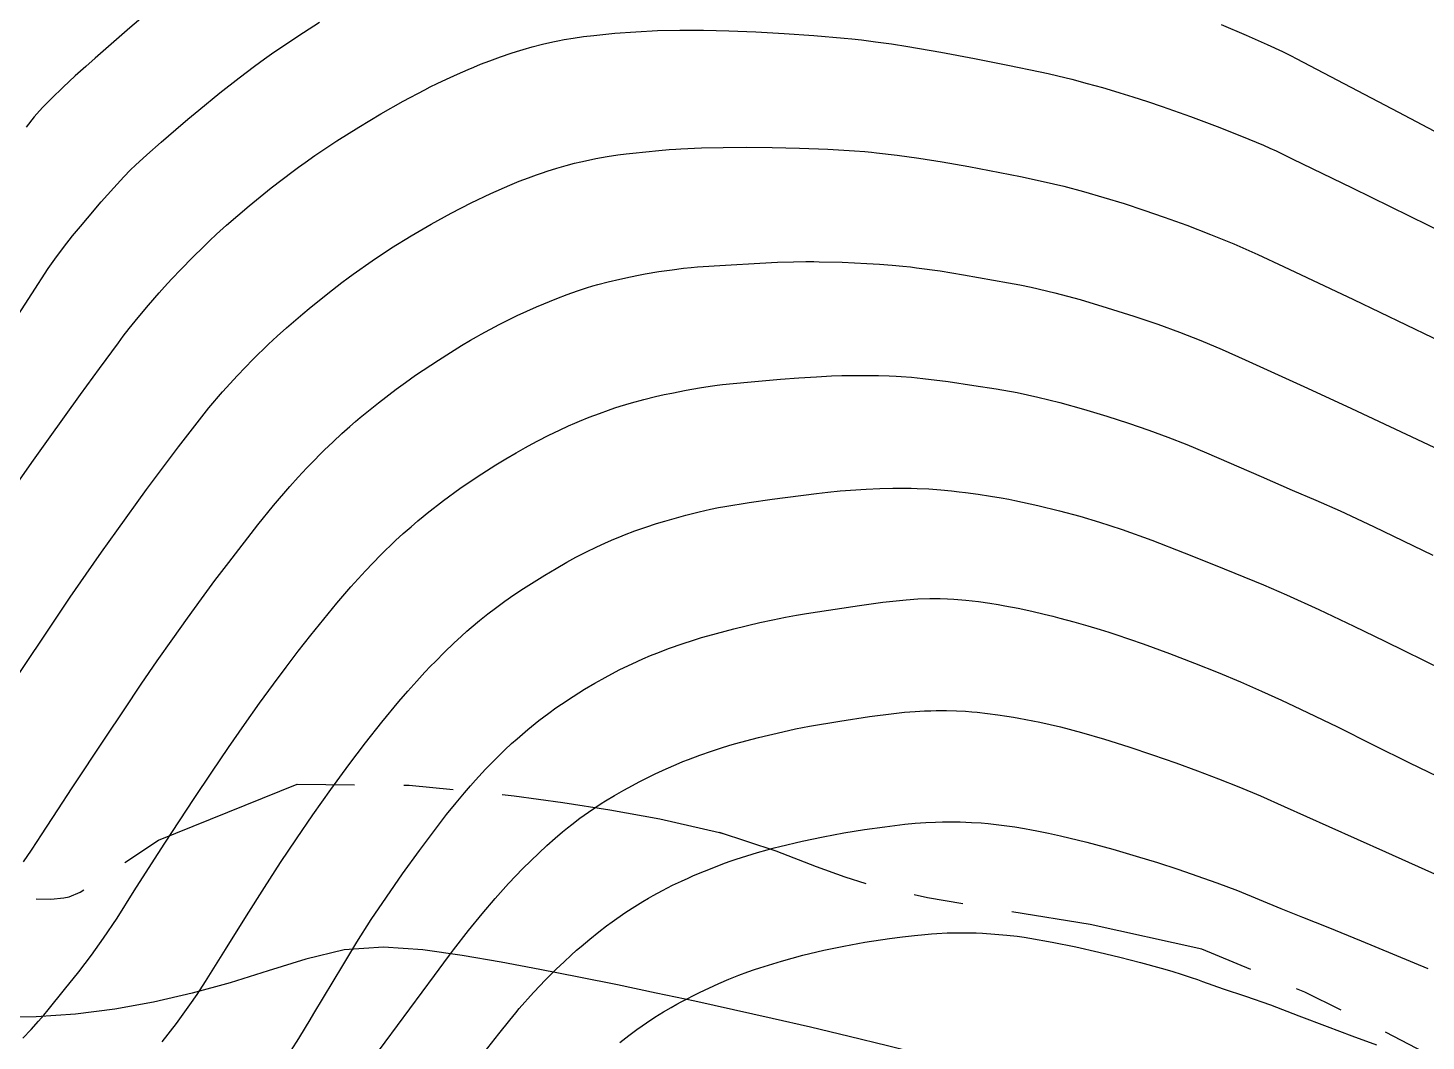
# Model space of a CAD drawing. Header units: millimetres. Extents: x 156921 to 159642, y 477538 to 479586.
# Drawn here: x 157729.17 to 157764.53, y 479149.19 to 479174.81 of the extents above; entities that cross this region are included whole.
import ezdxf

# ---------------------------------------------------------------- set-up
doc = ezdxf.new("R2010")
doc.units = ezdxf.units.MM
doc.header["$MEASUREMENT"] = 0
doc.linetypes.add('A-CENTR01', pattern=[2, 1.25, -0.25, 0.25, -0.25])
doc.layers.add('F0017111', color=94, linetype='Continuous', transparency=0.6)
doc.layers.add('F0017114', color=80, linetype='Continuous', transparency=0.6)
doc.layers.add('산마루측구', color=152, linetype='H-DICHB00')
doc.layers.add('용지경계', color=222, linetype='Continuous')
doc.styles.get("Standard").update_dxf_attribs({"font": 'BAREUNDOTUMPRO1.TTF'})
doc.linetypes.add('H-DICHB00', pattern='A,1e-05,0,[43,kosdic.shx,S=0.1,R=0,X=0,Y=0],-0.63,["B",Standard,S=0.2,R=0,X=0,Y=-0.1],-0.42', length=1.05001)
doc.linetypes.add('H-DICHB01R', pattern='A,1e-05,[43,kosdic.shx,S=0.1,R=0,X=0,Y=0],-0.97,["B1",Standard,S=0.2,R=180,X=0,Y=0.1],-0.08', length=1.05001)

msp = doc.modelspace()

# ---------------------------------------------------------------- linework, layer by layer
at = {"layer": 'F0017111', "transparency": 33554521, "flags": 128}
for points in [[(157728.577, 479167.016), (157729.27, 479168.088), (157729.684, 479168.725), (157729.85, 479168.963), (157730.071, 479169.255), (157730.303, 479169.548), (157730.5, 479169.788), (157730.68, 479170.002), (157731.025, 479170.407), (157731.342, 479170.764), (157731.6, 479171.044), (157731.768, 479171.217), (157731.891, 479171.336), (157732.177, 479171.603), (157732.539, 479171.924), (157732.91, 479172.243), (157733.22, 479172.503), (157733.498, 479172.732), (157734.03, 479173.166), (157734.514, 479173.547), (157734.903, 479173.845), (157735.153, 479174.028), (157735.334, 479174.153), (157735.717, 479174.414), (157736.145, 479174.695), (157736.549, 479174.953)], [(157732.078, 479175.092), (157731.748, 479174.808), (157730.875, 479174.044), (157730.635, 479173.831), (157730.371, 479173.594), (157730.063, 479173.308), (157729.771, 479173.028), (157729.553, 479172.806), (157729.464, 479172.709), (157729.334, 479172.559), (157729.125, 479172.303)], [(157759.35, 479174.898), (157759.985, 479174.623), (157760.513, 479174.388), (157760.901, 479174.21), (157761.118, 479174.107), (157761.248, 479174.04), (157763.832, 479172.679), (157765.764, 479171.659)], [(157728.886, 479158.38), (157729.835, 479159.807), (157730.243, 479160.41), (157730.643, 479160.993), (157731.036, 479161.554), (157731.419, 479162.093), (157732.175, 479163.132), (157732.984, 479164.216), (157733.391, 479164.748), (157733.75, 479165.198), (157734.098, 479165.607), (157734.471, 479166.018), (157734.862, 479166.421), (157735.259, 479166.811), (157735.474, 479167.011), (157735.716, 479167.228), (157735.948, 479167.429), (157736.129, 479167.582), (157736.286, 479167.711), (157736.59, 479167.959), (157736.877, 479168.186), (157737.115, 479168.371), (157737.275, 479168.491), (157737.396, 479168.579), (157737.882, 479168.922), (157738.371, 479169.244), (157738.865, 479169.551), (157739.367, 479169.845), (157739.874, 479170.124), (157740.38, 479170.385), (157740.878, 479170.623), (157741.358, 479170.834), (157741.594, 479170.93), (157741.83, 479171.02), (157742.038, 479171.096), (157742.186, 479171.147), (157742.306, 479171.186), (157742.545, 479171.26), (157742.787, 479171.33), (157743, 479171.386), (157743.154, 479171.424), (157743.278, 479171.452), (157743.539, 479171.506), (157743.826, 479171.556), (157744.094, 479171.597), (157744.3, 479171.624), (157744.475, 479171.645), (157745.128, 479171.713), (157745.387, 479171.735), (157745.558, 479171.747), (157745.685, 479171.755), (157746.207, 479171.778), (157746.754, 479171.788), (157747.343, 479171.79), (157747.996, 479171.786), (157748.689, 479171.772), (157749.403, 479171.745), (157750.073, 479171.705), (157750.336, 479171.685), (157750.509, 479171.668), (157750.636, 479171.654), (157751.157, 479171.591), (157751.702, 479171.515), (157752.298, 479171.421), (157752.97, 479171.301), (157754.279, 479171.048), (157754.851, 479170.928), (157755.367, 479170.804), (157755.865, 479170.671), (157756.38, 479170.523), (157756.895, 479170.365), (157757.391, 479170.203), (157757.907, 479170.025), (157758.482, 479169.818), (157759.081, 479169.589), (157759.669, 479169.346), (157760.275, 479169.078), (157760.927, 479168.776), (157762.696, 479167.938), (157765.364, 479166.661)], [(157729.059, 479153.716), (157729.264, 479154.016), (157729.405, 479154.23), (157729.514, 479154.4), (157729.926, 479155.037), (157730.291, 479155.588), (157731.131, 479156.849), (157731.607, 479157.566), (157732.041, 479158.21), (157732.446, 479158.801), (157732.838, 479159.36), (157733.21, 479159.883), (157733.561, 479160.367), (157733.904, 479160.83), (157734.251, 479161.29), (157734.986, 479162.239), (157735.381, 479162.728), (157735.796, 479163.212), (157736.01, 479163.45), (157736.226, 479163.682), (157736.417, 479163.881), (157736.555, 479164.019), (157736.666, 479164.128), (157736.889, 479164.342), (157737.115, 479164.552), (157737.315, 479164.731), (157737.459, 479164.856), (157737.576, 479164.954), (157738.037, 479165.33), (157738.487, 479165.676), (157738.72, 479165.845), (157738.976, 479166.024), (157739.557, 479166.409), (157739.859, 479166.601), (157740.139, 479166.774), (157740.369, 479166.912), (157740.521, 479167), (157740.634, 479167.063), (157741.089, 479167.306), (157741.55, 479167.535), (157742.032, 479167.755), (157742.546, 479167.968), (157742.81, 479168.069), (157743.072, 479168.161), (157743.298, 479168.236), (157743.458, 479168.285), (157743.585, 479168.321), (157743.851, 479168.391), (157744.139, 479168.459), (157744.408, 479168.517), (157744.613, 479168.557), (157744.787, 479168.588), (157745.129, 479168.646), (157745.463, 479168.694), (157745.75, 479168.73), (157745.949, 479168.751), (157746.105, 479168.763), (157746.811, 479168.813), (157747.679, 479168.861), (157748.13, 479168.881), (157748.531, 479168.893), (157748.849, 479168.899), (157749.048, 479168.899), (157749.187, 479168.897), (157749.767, 479168.881), (157750.39, 479168.854), (157750.711, 479168.836), (157751.026, 479168.812), (157751.3, 479168.787), (157751.493, 479168.766), (157751.645, 479168.746), (157752.247, 479168.663), (157752.831, 479168.568), (157753.97, 479168.364), (157754.255, 479168.31), (157754.545, 479168.249), (157755.145, 479168.108), (157755.782, 479167.938), (157756.469, 479167.733), (157757.144, 479167.518), (157757.745, 479167.316), (157758.3, 479167.114), (157758.835, 479166.903), (157759.377, 479166.674), (157759.954, 479166.419), (157761.529, 479165.7), (157762.644, 479165.183), (157764.027, 479164.536), (157765.302, 479163.933)], [(157729.046, 479149.258), (157729.253, 479149.478), (157729.438, 479149.684), (157729.573, 479149.843), (157729.684, 479149.978), (157730.099, 479150.489), (157730.458, 479150.939), (157730.781, 479151.36), (157731.086, 479151.784), (157731.429, 479152.296), (157731.864, 479152.981), (157732.296, 479153.669), (157732.632, 479154.189), (157733.376, 479155.318), (157733.822, 479155.988), (157734.247, 479156.613), (157734.65, 479157.192), (157735.032, 479157.727), (157735.385, 479158.212), (157735.704, 479158.642), (157736.01, 479159.044), (157736.327, 479159.447), (157736.988, 479160.261), (157737.337, 479160.67), (157737.707, 479161.078), (157738.088, 479161.473), (157738.471, 479161.843), (157738.665, 479162.021), (157738.862, 479162.195), (157739.037, 479162.345), (157739.165, 479162.45), (157739.268, 479162.533), (157739.682, 479162.855), (157740.097, 479163.16), (157740.532, 479163.459), (157741.008, 479163.762), (157741.26, 479163.914), (157741.521, 479164.065), (157741.756, 479164.197), (157741.929, 479164.29), (157742.07, 479164.364), (157742.348, 479164.506), (157742.617, 479164.636), (157742.845, 479164.743), (157743.002, 479164.813), (157743.124, 479164.864), (157743.371, 479164.964), (157743.625, 479165.061), (157743.852, 479165.143), (157744.018, 479165.2), (157744.154, 479165.244), (157744.439, 479165.331), (157744.751, 479165.415), (157745.043, 479165.487), (157745.267, 479165.537), (157745.456, 479165.576), (157745.821, 479165.647), (157746.157, 479165.707), (157746.43, 479165.75), (157746.608, 479165.774), (157746.74, 479165.788), (157747.369, 479165.851), (157748.209, 479165.926), (157748.672, 479165.962), (157749.117, 479165.989), (157749.495, 479166.007), (157749.754, 479166.015), (157749.955, 479166.017), (157750.337, 479166.02), (157750.681, 479166.017), (157750.957, 479166.011), (157751.132, 479166.003), (157751.257, 479165.995), (157751.519, 479165.975), (157751.805, 479165.946), (157752.445, 479165.863), (157753.093, 479165.768), (157753.661, 479165.679), (157754.188, 479165.585), (157754.716, 479165.47), (157755.267, 479165.332), (157755.864, 479165.166), (157756.46, 479164.987), (157757.009, 479164.813), (157757.519, 479164.639), (157758.001, 479164.461), (157758.48, 479164.271), (157758.98, 479164.061), (157760.362, 479163.461), (157761.142, 479163.122), (157761.74, 479162.868), (157762.358, 479162.595), (157763.199, 479162.199), (157764.699, 479161.471)], [(157732.572, 479149.165), (157732.93, 479149.627), (157733.272, 479150.099), (157733.453, 479150.366), (157733.664, 479150.688), (157734.172, 479151.501), (157734.701, 479152.356), (157735.154, 479153.072), (157735.565, 479153.702), (157735.966, 479154.302), (157736.38, 479154.906), (157736.833, 479155.546), (157737.287, 479156.171), (157737.707, 479156.729), (157738.12, 479157.254), (157738.555, 479157.777), (157738.78, 479158.036), (157739.008, 479158.291), (157739.211, 479158.511), (157739.358, 479158.666), (157739.477, 479158.788), (157739.712, 479159.024), (157739.941, 479159.245), (157740.137, 479159.428), (157740.273, 479159.549), (157740.38, 479159.641), (157740.594, 479159.82), (157740.808, 479159.991), (157740.996, 479160.136), (157741.13, 479160.236), (157741.237, 479160.312), (157741.461, 479160.468), (157741.704, 479160.63), (157742.246, 479160.971), (157742.529, 479161.14), (157742.799, 479161.294), (157743.027, 479161.42), (157743.182, 479161.501), (157743.302, 479161.56), (157743.54, 479161.676), (157743.78, 479161.786), (157743.991, 479161.879), (157744.142, 479161.942), (157744.263, 479161.99), (157744.519, 479162.087), (157744.804, 479162.186), (157745.073, 479162.274), (157745.281, 479162.337), (157745.458, 479162.388), (157745.808, 479162.485), (157746.148, 479162.57), (157746.439, 479162.637), (157746.641, 479162.678), (157746.798, 479162.707), (157747.411, 479162.81), (157747.992, 479162.891), (157749.117, 479163.034), (157749.405, 479163.068), (157749.711, 479163.098), (157750.374, 479163.146), (157750.716, 479163.162), (157751.044, 479163.171), (157751.322, 479163.173), (157751.513, 479163.169), (157751.66, 479163.164), (157751.957, 479163.149), (157752.26, 479163.126), (157752.53, 479163.102), (157752.727, 479163.08), (157752.886, 479163.06), (157753.204, 479163.017), (157753.516, 479162.969), (157753.787, 479162.923), (157753.978, 479162.888), (157754.128, 479162.858), (157754.712, 479162.733), (157755.259, 479162.598), (157755.776, 479162.457), (157756.272, 479162.311), (157756.536, 479162.227), (157756.845, 479162.122), (157757.596, 479161.85), (157758.415, 479161.536), (157759.194, 479161.223), (157760.418, 479160.722), (157761, 479160.471), (157761.819, 479160.096), (157762.704, 479159.679), (157763.488, 479159.3), (157764.966, 479158.577)], [(157737.271, 479147.89), (157739.457, 479150.842), (157739.688, 479151.166), (157739.833, 479151.361), (157739.934, 479151.49), (157740.318, 479151.977), (157740.66, 479152.4), (157740.987, 479152.787), (157741.327, 479153.168), (157741.692, 479153.55), (157742.091, 479153.941), (157742.299, 479154.134), (157742.507, 479154.319), (157742.69, 479154.474), (157742.82, 479154.581), (157742.925, 479154.663), (157743.135, 479154.823), (157743.348, 479154.976), (157743.536, 479155.104), (157743.671, 479155.192), (157743.781, 479155.259), (157744.006, 479155.395), (157744.245, 479155.531), (157744.464, 479155.652), (157744.628, 479155.738), (157744.765, 479155.808), (157745.04, 479155.945), (157745.318, 479156.074), (157745.563, 479156.182), (157745.739, 479156.254), (157745.881, 479156.31), (157746.168, 479156.417), (157746.457, 479156.518), (157746.712, 479156.602), (157746.897, 479156.658), (157747.046, 479156.701), (157747.648, 479156.863), (157748.265, 479157.009), (157748.589, 479157.078), (157748.937, 479157.146), (157749.707, 479157.278), (157750.458, 479157.391), (157751.073, 479157.471), (157751.345, 479157.5), (157751.614, 479157.521), (157751.847, 479157.535), (157752.011, 479157.541), (157752.141, 479157.543), (157752.401, 479157.544), (157752.66, 479157.537), (157752.887, 479157.525), (157753.048, 479157.513), (157753.177, 479157.5), (157753.437, 479157.471), (157753.699, 479157.437), (157753.931, 479157.403), (157754.099, 479157.375), (157754.234, 479157.351), (157754.766, 479157.247), (157755.283, 479157.13), (157755.817, 479156.99), (157756.402, 479156.819), (157757.011, 479156.626), (157757.615, 479156.425), (157758.201, 479156.22), (157758.753, 479156.018), (157759.282, 479155.816), (157759.8, 479155.611), (157760.341, 479155.384), (157760.944, 479155.117), (157762.072, 479154.613), (157763.508, 479153.972), (157764.916, 479153.335)], [(157740.71, 479148.893), (157741.084, 479149.371), (157741.358, 479149.716), (157741.509, 479149.901), (157741.599, 479150.006), (157741.963, 479150.417), (157742.125, 479150.591), (157742.242, 479150.713), (157742.337, 479150.808), (157742.53, 479150.999), (157742.732, 479151.191), (157742.915, 479151.359), (157743.05, 479151.48), (157743.162, 479151.576), (157743.386, 479151.765), (157743.611, 479151.946), (157743.809, 479152.099), (157743.951, 479152.204), (157744.065, 479152.284), (157744.294, 479152.441), (157744.524, 479152.591), (157744.725, 479152.717), (157744.87, 479152.802), (157744.986, 479152.868), (157745.224, 479152.997), (157745.474, 479153.124), (157745.701, 479153.233), (157745.869, 479153.309), (157746.009, 479153.369), (157746.286, 479153.485), (157746.558, 479153.593), (157746.793, 479153.681), (157746.958, 479153.74), (157747.088, 479153.783), (157747.352, 479153.869), (157747.623, 479153.951), (157747.866, 479154.02), (157748.044, 479154.068), (157748.189, 479154.105), (157748.754, 479154.24), (157749.286, 479154.353), (157749.805, 479154.449), (157750.327, 479154.533), (157750.846, 479154.606), (157751.353, 479154.668), (157751.61, 479154.693), (157751.878, 479154.711), (157752.122, 479154.723), (157752.302, 479154.727), (157752.452, 479154.728), (157752.747, 479154.726), (157753.035, 479154.716), (157753.282, 479154.702), (157753.454, 479154.687), (157753.589, 479154.672), (157753.861, 479154.639), (157754.135, 479154.6), (157754.377, 479154.561), (157754.551, 479154.531), (157754.691, 479154.504), (157754.981, 479154.446), (157755.287, 479154.378), (157755.95, 479154.215), (157756.611, 479154.037), (157757.203, 479153.865), (157757.743, 479153.697), (157758.25, 479153.531), (157759.244, 479153.184), (157759.762, 479152.989), (157760.307, 479152.767), (157760.861, 479152.537), (157761.403, 479152.321), (157762.044, 479152.066), (157762.893, 479151.719), (157764.58, 479151.017)], [(157744.139, 479149.147), (157744.371, 479149.328), (157744.569, 479149.476), (157744.706, 479149.574), (157744.813, 479149.646), (157745.029, 479149.787), (157745.248, 479149.922), (157745.442, 479150.037), (157745.582, 479150.116), (157745.696, 479150.177), (157746.161, 479150.414), (157746.646, 479150.641), (157746.896, 479150.749), (157747.153, 479150.851), (157747.382, 479150.936), (157747.548, 479150.995), (157747.684, 479151.039), (157748.227, 479151.206), (157748.77, 479151.354), (157749.301, 479151.482), (157749.805, 479151.589), (157750.341, 479151.684), (157750.965, 479151.778), (157751.29, 479151.821), (157751.596, 479151.856), (157751.852, 479151.882), (157752.024, 479151.897), (157752.155, 479151.906), (157752.423, 479151.919), (157752.705, 479151.925), (157752.962, 479151.923), (157753.153, 479151.918), (157753.312, 479151.91), (157753.625, 479151.891), (157753.929, 479151.864), (157754.188, 479151.836), (157754.368, 479151.812), (157754.508, 479151.79), (157755.079, 479151.69), (157755.674, 479151.568), (157756.256, 479151.436), (157756.79, 479151.305), (157757.307, 479151.17), (157757.834, 479151.026), (157758.099, 479150.95), (157758.361, 479150.869), (157758.587, 479150.795), (157758.747, 479150.74), (157758.874, 479150.694), (157759.4, 479150.508), (157759.967, 479150.317), (157760.598, 479150.097), (157761.314, 479149.826), (157762.029, 479149.55), (157762.658, 479149.317), (157763.277, 479149.088)]]:
    msp.add_lwpolyline(points, dxfattribs=at)
at = {"layer": 'F0017114', "transparency": 33554521, "flags": 128}
for points in [[(157728.861, 479163.228), (157729.317, 479163.881), (157729.693, 479164.41), (157730.504, 479165.539), (157730.98, 479166.198), (157731.46, 479166.849), (157731.58, 479167.01), (157731.735, 479167.21), (157731.958, 479167.487), (157732.22, 479167.801), (157732.491, 479168.111), (157732.628, 479168.265), (157732.802, 479168.454), (157733.048, 479168.712), (157733.332, 479169.002), (157733.619, 479169.283), (157733.764, 479169.422), (157733.944, 479169.59), (157734.195, 479169.818), (157734.481, 479170.069), (157734.765, 479170.309), (157735.327, 479170.764), (157735.878, 479171.185), (157736.015, 479171.286), (157736.186, 479171.41), (157736.427, 479171.579), (157736.704, 479171.767), (157736.982, 479171.95), (157737.54, 479172.302), (157738.102, 479172.638), (157738.661, 479172.954), (157739.211, 479173.247), (157739.348, 479173.317), (157739.519, 479173.402), (157739.759, 479173.516), (157740.034, 479173.642), (157740.309, 479173.762), (157740.447, 479173.82), (157740.618, 479173.889), (157740.856, 479173.98), (157741.127, 479174.078), (157741.396, 479174.169), (157741.53, 479174.213), (157741.696, 479174.263), (157741.926, 479174.328), (157742.187, 479174.395), (157742.445, 479174.454), (157742.573, 479174.482), (157742.735, 479174.513), (157742.962, 479174.552), (157743.222, 479174.59), (157743.484, 479174.622), (157744.013, 479174.674), (157744.549, 479174.714), (157745.096, 479174.742), (157745.66, 479174.753), (157746.255, 479174.751), (157746.898, 479174.736), (157747.581, 479174.71), (157748.299, 479174.672), (157749.045, 479174.621), (157749.812, 479174.553), (157750.006, 479174.533), (157750.253, 479174.506), (157750.604, 479174.461), (157751.011, 479174.405), (157751.424, 479174.341), (157752.264, 479174.198), (157753.113, 479174.039), (157753.954, 479173.87), (157754.772, 479173.697), (157754.974, 479173.654), (157755.223, 479173.596), (157755.57, 479173.511), (157755.962, 479173.408), (157756.351, 479173.299), (157756.544, 479173.243), (157756.783, 479173.171), (157757.114, 479173.067), (157757.489, 479172.945), (157757.86, 479172.82), (157758.575, 479172.566), (157759.245, 479172.316), (157759.863, 479172.074), (157760.418, 479171.843), (157760.582, 479171.772), (157760.738, 479171.698), (157761.142, 479171.503), (157762.659, 479170.765), (157765.067, 479169.588)], [(157735.828, 479148.944), (157736.026, 479149.253), (157736.197, 479149.525), (157736.315, 479149.72), (157736.408, 479149.878), (157737.134, 479151.099), (157737.492, 479151.684), (157737.858, 479152.256), (157738.24, 479152.828), (157738.647, 479153.413), (157739.077, 479154.008), (157739.529, 479154.613), (157739.763, 479154.915), (157740.001, 479155.211), (157740.213, 479155.465), (157740.368, 479155.644), (157740.493, 479155.784), (157740.746, 479156.059), (157741.006, 479156.326), (157741.237, 479156.552), (157741.405, 479156.708), (157741.542, 479156.83), (157741.818, 479157.067), (157742.098, 479157.292), (157742.345, 479157.481), (157742.524, 479157.61), (157742.668, 479157.708), (157742.959, 479157.899), (157743.252, 479158.082), (157743.51, 479158.236), (157743.695, 479158.341), (157743.845, 479158.422), (157744.146, 479158.579), (157744.452, 479158.727), (157744.723, 479158.851), (157744.92, 479158.934), (157745.079, 479158.997), (157745.399, 479159.12), (157745.72, 479159.234), (157746.004, 479159.328), (157746.207, 479159.39), (157746.371, 479159.436), (157747.027, 479159.612), (157747.683, 479159.77), (157748.01, 479159.841), (157748.334, 479159.906), (157748.614, 479159.959), (157748.813, 479159.993), (157748.971, 479160.018), (157750.201, 479160.204), (157750.797, 479160.282), (157751.387, 479160.345), (157751.682, 479160.367), (157751.98, 479160.376), (157752.243, 479160.377), (157752.433, 479160.37), (157752.585, 479160.36), (157752.895, 479160.335), (157753.214, 479160.299), (157753.498, 479160.26), (157753.706, 479160.227), (157753.876, 479160.196), (157754.218, 479160.13), (157754.564, 479160.056), (157754.87, 479159.986), (157755.09, 479159.931), (157755.269, 479159.885), (157755.625, 479159.789), (157755.98, 479159.687), (157756.29, 479159.593), (157756.511, 479159.523), (157756.687, 479159.465), (157757.379, 479159.228), (157758.043, 479158.984), (157758.676, 479158.741), (157759.273, 479158.503), (157759.836, 479158.269), (157760.368, 479158.036), (157760.874, 479157.806), (157761.36, 479157.578), (157762.289, 479157.13), (157763.193, 479156.68), (157764.109, 479156.226), (157765.054, 479155.769)]]:
    msp.add_lwpolyline(points, dxfattribs=at)
at = {"layer": '산마루측구', "color": 152, "linetype": 'H-DICHB01R', "ltscale": 10, "flags": 128}
msp.add_lwpolyline([(157845.515, 479113.644), (157844.658, 479114.159), (157843.786, 479114.648), (157842.894, 479115.101), (157841.983, 479115.512), (157841.052, 479115.878), (157840.102, 479116.189), (157839.133, 479116.436), (157838.149, 479116.608), (157837.152, 479116.687), (157836.154, 479116.657), (157835.165, 479116.509), (157834.196, 479116.265), (157833.248, 479115.947), (157832.308, 479115.605), (157831.332, 479115.415), (157830.395, 479115.737), (157829.552, 479116.274), (157828.767, 479116.892), (157828.026, 479117.564), (157827.317, 479118.269), (157826.615, 479118.981), (157825.908, 479119.688), (157825.186, 479120.38), (157824.444, 479121.05), (157823.677, 479121.693), (157822.885, 479122.303), (157822.068, 479122.879), (157821.229, 479123.422), (157820.371, 479123.936), (157819.499, 479124.425), (157818.616, 479124.895), (157817.723, 479125.344), (157816.822, 479125.779), (157815.916, 479126.202), (157815.005, 479126.615), (157814.09, 479127.018), (157813.172, 479127.414), (157812.25, 479127.802), (157811.325, 479128.182), (157810.398, 479128.556), (157809.468, 479128.924), (157808.536, 479129.286), (157807.601, 479129.642), (157806.663, 479129.989), (157805.723, 479130.33), (157804.781, 479130.664), (157803.836, 479130.992), (157802.888, 479131.311), (157801.937, 479131.62), (157800.983, 479131.919), (157800.026, 479132.21), (157799.066, 479132.49), (157798.104, 479132.763), (157797.14, 479133.028), (157796.174, 479133.287), (157795.207, 479133.542), (157794.24, 479133.795), (157793.273, 479134.05), (157792.306, 479134.307), (157791.342, 479134.571), (157790.38, 479134.843), (157789.421, 479135.128), (157788.468, 479135.429), (157787.52, 479135.75), (157786.581, 479136.091), (157785.648, 479136.453), (157784.723, 479136.831), (157783.803, 479137.223), (157782.887, 479137.625), (157781.974, 479138.034), (157781.064, 479138.447), (157780.153, 479138.861), (157779.24, 479139.269), (157778.323, 479139.667), (157777.399, 479140.05), (157776.466, 479140.41), (157775.525, 479140.748), (157774.578, 479141.068), (157773.626, 479141.373), (157772.671, 479141.672), (157771.717, 479141.97), (157770.764, 479142.273), (157769.813, 479142.585), (157768.869, 479142.912), (157767.929, 479143.256), (157766.995, 479143.613), (157766.065, 479143.979), (157765.136, 479144.35), (157764.208, 479144.721), (157763.278, 479145.09), (157762.347, 479145.455), (157761.414, 479145.813), (157760.477, 479146.163), (157759.537, 479146.504), (157758.593, 479146.834), (157757.645, 479147.152), (157756.693, 479147.458), (157755.736, 479147.75), (157754.777, 479148.031), (157753.814, 479148.303), (157752.849, 479148.565), (157751.882, 479148.817), (157750.912, 479149.062), (157749.941, 479149.3), (157748.968, 479149.532), (157747.994, 479149.758), (157747.018, 479149.978), (157746.041, 479150.191), (157745.063, 479150.4), (157744.084, 479150.603), (157743.104, 479150.801), (157742.123, 479150.993), (157741.14, 479151.177), (157740.154, 479151.348), (157739.164, 479151.488), (157738.168, 479151.56), (157737.171, 479151.489), (157736.199, 479151.258), (157735.245, 479150.958), (157734.29, 479150.661), (157733.327, 479150.394), (157732.353, 479150.169), (157731.369, 479149.992), (157730.376, 479149.869), (157729.379, 479149.798), (157728.379, 479149.777), (157727.38, 479149.806), (157726.382, 479149.873), (157725.387, 479149.972), (157724.395, 479150.098), (157723.407, 479150.248), (157722.422, 479150.421), (157721.441, 479150.616), (157720.464, 479150.83), (157719.492, 479151.065), (157718.526, 479151.321), (157717.566, 479151.601), (157716.613, 479151.905), (157715.671, 479152.239), (157714.742, 479152.609), (157713.832, 479153.025), (157712.942, 479153.48), (157712.07, 479153.969), (157711.216, 479154.488), (157710.376, 479155.031), (157709.548, 479155.592), (157708.729, 479156.166), (157707.917, 479156.75), (157707.111, 479157.342), (157706.311, 479157.941), (157705.513, 479158.545), (157704.718, 479159.151), (157703.926, 479159.761), (157703.135, 479160.373), (157702.345, 479160.986), (157701.556, 479161.6), (157700.767, 479162.215), (157699.979, 479162.831), (157699.191, 479163.447), (157698.404, 479164.063), (157697.616, 479164.679), (157696.827, 479165.294), (157696.039, 479165.909), (157695.25, 479166.523), (157694.46, 479167.136), (157693.669, 479167.748), (157692.877, 479168.359), (157692.084, 479168.968), (157691.29, 479169.576), (157690.493, 479170.18), (157689.696, 479170.784), (157688.895, 479171.382), (157688.093, 479171.98), (157687.286, 479172.571), (157686.478, 479173.159), (157685.664, 479173.741), (157684.847, 479174.317), (157684.027, 479174.889), (157683.199, 479175.451), (157682.368, 479176.007), (157681.533, 479176.556), (157680.691, 479177.096), (157679.842, 479177.625), (157678.988, 479178.145), (157678.127, 479178.654), (157677.259, 479179.15), (157676.383, 479179.632), (157675.498, 479180.098), (157674.605, 479180.547), (157673.702, 479180.976), (157672.787, 479181.381), (157671.862, 479181.759), (157670.924, 479182.107), (157669.977, 479182.428), (157669.025, 479182.734), (157668.072, 479183.038), (157667.121, 479183.348), (157666.174, 479183.667), (157665.23, 479183.996), (157664.287, 479184.33), (157663.346, 479184.667), (157662.404, 479185.005), (157661.463, 479185.342), (157660.521, 479185.678), (157659.578, 479186.01), (157658.633, 479186.337), (157657.686, 479186.659), (157656.737, 479186.973), (157655.784, 479187.279), (157654.828, 479187.572), (157653.868, 479187.85), (157652.902, 479188.11), (157651.931, 479188.348), (157650.955, 479188.564), (157649.974, 479188.758), (157648.989, 479188.934), (157648.002, 479189.091), (157647.013, 479189.239), (157646.023, 479189.382), (157645.034, 479189.532), (157644.048, 479189.697), (157643.065, 479189.88), (157642.085, 479190.077), (157641.107, 479190.288), (157640.132, 479190.512), (157639.16, 479190.746), (157638.191, 479190.99), (157637.223, 479191.243), (157636.258, 479191.505), (157635.295, 479191.776), (157634.335, 479192.056), (157633.377, 479192.341), (157632.419, 479192.629), (157631.462, 479192.918)], dxfattribs=at)
at = {"layer": '용지경계', "linetype": 'A-CENTR01', "ltscale": 5, "flags": 128}
for points in [[(157361.776, 479485.808), (157361.749, 479485.465), (157360.985, 479482.495), (157358.572, 479479.203), (157356.048, 479477.333), (157352.763, 479475.99), (157351.789, 479475.632), (157350.782, 479475.272), (157349.771, 479474.921), (157348.757, 479474.579), (157347.74, 479474.246), (157346.721, 479473.923), (157346.046, 479473.716), (157345.852, 479473.636), (157344.487, 479472.841), (157342.481, 479472.35), (157340.541, 479471.901), (157342.106, 479469.645), (157343.984, 479466.645), (157344.053, 479461.624), (157343.075, 479458.87), (157343.049, 479458.571), (157343.095, 479457.706), (157343.175, 479456.605), (157343.324, 479455.411), (157343.461, 479453.91), (157343.531, 479452.482), (157344.222, 479451.445), (157345.609, 479450.477), (157347.875, 479448.382), (157349.144, 479447.208), (157355.929, 479440.8), (157356.687, 479439.899), (157357.348, 479439.025), (157357.896, 479438.096), (157358.061, 479437.764), (157358.256, 479437.373), (157358.55, 479436.699), (157358.806, 479436.001), (157358.847, 479435.866), (157358.921, 479435.716), (157358.998, 479435.559), (157359.078, 479435.41), (157359.211, 479435.162), (157359.343, 479434.918), (157359.472, 479434.677), (157359.6, 479434.438), (157359.727, 479434.201), (157359.854, 479433.964), (157359.937, 479433.81), (157360.016, 479433.673), (157360.142, 479433.454), (157360.28, 479433.216), (157360.42, 479432.974), (157360.46, 479432.905), (157360.532, 479432.845), (157361.33, 479432.173), (157362.148, 479431.47), (157362.938, 479430.774), (157363.692, 479430.106), (157364.437, 479429.447), (157365.179, 479428.792), (157365.92, 479428.14), (157366.664, 479427.488), (157367.407, 479426.84), (157368.151, 479426.193), (157368.898, 479425.547), (157369.645, 479424.902), (157370.415, 479424.241), (157371.22, 479423.54), (157372.056, 479422.793), (157372.871, 479422.034), (157373.627, 479421.314), (157374.351, 479420.623), (157375.075, 479419.934), (157375.8, 479419.244), (157376.526, 479418.552), (157377.268, 479417.847), (157378.026, 479417.116), (157378.789, 479416.368), (157379.548, 479415.61), (157380.299, 479414.844), (157381.049, 479414.067), (157381.8, 479413.268), (157382.209, 479412.822), (157382.635, 479412.342), (157383.379, 479411.464), (157384.092, 479410.595), (157384.799, 479409.709), (157385.496, 479408.802), (157386.177, 479407.886), (157386.834, 479406.973), (157387.496, 479406.031), (157388.123, 479405.098), (157388.721, 479404.205), (157389.312, 479403.309), (157389.895, 479402.422), (157390.601, 479401.342), (157391.367, 479399.979), (157391.969, 479398.696), (157392.319, 479397.919), (157392.458, 479397.672), (157392.734, 479397.309), (157393.195, 479396.734), (157393.7, 479396.17), (157394.314, 479395.51), (157395.014, 479394.773), (157395.734, 479393.995), (157396.441, 479393.23), (157397.284, 479392.301), (157398.268, 479391.075), (157399.095, 479389.812), (157399.734, 479388.757), (157400.314, 479387.767), (157400.893, 479386.757), (157401.48, 479385.69), (157402.053, 479384.589), (157402.605, 479383.469), (157403.972, 479380.543), (157403.812, 479379.342), (157404.2, 479379.022), (157404.817, 479378.513), (157405.811, 479378.432), (157408.243, 479376.654), (157409.217, 479375.926), (157410.17, 479375.134), (157411.008, 479374.415), (157411.808, 479373.709), (157412.58, 479373.021), (157413.345, 479372.333), (157414.095, 479371.653), (157414.843, 479370.977), (157415.605, 479370.283), (157416.376, 479369.573), (157418.177, 479367.89), (157418.497, 479367.495), (157419.059, 479366.928), (157419.83, 479366.291), (157420.601, 479365.655), (157421.391, 479365.003), (157422.176, 479364.346), (157422.943, 479363.705), (157423.692, 479363.078), (157424.445, 479362.457), (157424.938, 479362.05), (157425.785, 479361.774), (157426.941, 479361.385), (157428.176, 479360.923), (157429.308, 479360.446), (157430.315, 479360.008), (157431.285, 479359.58), (157432.235, 479359.16), (157433.177, 479358.744), (157434.094, 479358.341), (157434.997, 479357.954), (157435.877, 479357.585), (157436.7, 479357.257), (157437.601, 479356.929), (157438.418, 479356.63), (157438.517, 479356.6), (157440.053, 479357.407), (157443.147, 479357.322), (157444.571, 479357.285), (157446.124, 479357.172), (157447.556, 479356.998), (157448.943, 479356.796), (157450.071, 479356.582), (157450.946, 479356.452), (157452.007, 479356.339), (157453.424, 479356.183), (157456.19, 479355.703), (157458.231, 479354.374), (157459.181, 479353.759), (157460.99, 479352.486), (157462.272, 479350.812), (157463.112, 479349.709), (157464.165, 479347.993), (157464.515, 479347.115), (157464.573, 479347.031), (157465.125, 479346.297), (157465.692, 479345.531), (157466.298, 479344.762), (157466.737, 479344.183), (157467.09, 479343.808), (157467.826, 479343.079), (157469.08, 479341.718), (157469.988, 479340.239), (157470.132, 479340.004), (157472.133, 479338.646), (157473.47, 479336.341), (157473.744, 479335.868), (157473.843, 479335.745), (157474.327, 479335.248), (157475.39, 479334.136), (157476.511, 479332.567), (157477.276, 479331.193), (157477.895, 479329.998), (157478.353, 479329.011), (157478.748, 479328.26), (157479.23, 479327.381), (157480.138, 479325.737), (157480.655, 479323.896), (157480.741, 479323.626), (157480.874, 479323.399), (157481.411, 479322.494), (157481.95, 479321.584), (157482.469, 479320.712), (157482.973, 479319.888), (157483.441, 479319.145), (157483.927, 479318.433), (157484.494, 479317.629), (157485.101, 479316.767), (157485.712, 479315.891), (157486.33, 479314.998), (157486.93, 479314.113), (157487.493, 479313.284), (157488.094, 479312.419), (157488.686, 479311.541), (157489.271, 479310.69), (157489.795, 479309.916), (157490.359, 479309.147), (157490.946, 479308.32), (157491.431, 479307.669), (157491.974, 479306.996), (157492.175, 479306.75), (157493.401, 479306.247), (157495.815, 479305.861), (157497.502, 479305.719), (157500.022, 479304.957), (157501.69, 479303.991), (157502.454, 479303.519), (157503.065, 479303.191), (157503.835, 479302.809), (157504.712, 479302.391), (157505.761, 479301.892), (157506.985, 479301.251), (157508.255, 479300.479), (157509.501, 479299.593), (157510.654, 479298.628), (157511.738, 479297.593), (157512.857, 479296.349), (157514.014, 479294.726), (157515.147, 479292.437), (157515.756, 479289.502), (157517.744, 479289.019), (157517.751, 479289.018), (157518.64, 479288.835), (157519.486, 479288.676), (157520.256, 479288.582), (157520.891, 479288.539), (157521.421, 479288.564), (157522.775, 479288.79), (157524.863, 479288.981), (157526.609, 479288.927), (157527.917, 479288.866), (157529.186, 479288.805), (157530.473, 479288.737), (157531.801, 479288.656), (157533.13, 479288.55), (157533.907, 479288.478), (157534.604, 479288.508), (157536.269, 479288.661), (157538.703, 479288.582), (157540.695, 479288.09), (157541.968, 479287.695), (157543.075, 479287.336), (157544.228, 479286.946), (157545.448, 479286.492), (157546.561, 479286.027), (157547.536, 479285.613), (157548.443, 479285.229), (157548.859, 479285.06), (157552.453, 479285.104), (157553.251, 479284.941), (157554.553, 479284.588), (157555.616, 479284.292), (157556.669, 479284.004), (157557.603, 479283.746), (157558.595, 479283.514), (157560.168, 479283.127), (157562.366, 479282.262), (157563.321, 479281.59), (157563.357, 479281.599), (157565.528, 479281.71), (157567.697, 479281.711), (157569.57, 479281.339), (157571.08, 479281.002), (157572.965, 479280.384), (157574.683, 479279.494), (157575.839, 479278.742), (157576.634, 479278.216), (157577.34, 479277.773), (157578, 479277.383), (157578.603, 479277.061), (157579.285, 479276.744), (157580.085, 479276.397), (157581.087, 479275.988), (157582.404, 479275.402), (157583.597, 479274.747), (157584.52, 479274.224), (157585.391, 479273.732), (157586.248, 479273.251), (157587.088, 479272.788), (157587.957, 479272.306), (157588.822, 479271.823), (157589.69, 479271.336), (157590.579, 479270.831), (157591.532, 479270.278), (157592.585, 479269.627), (157593.664, 479268.883), (157594.666, 479268.116), (157595.552, 479267.384), (157596.41, 479266.648), (157597.271, 479265.863), (157598.061, 479265.1), (157598.787, 479264.384), (157599.519, 479263.654), (157600.265, 479262.888), (157600.979, 479262.132), (157601.382, 479261.7), (157601.668, 479261.393), (157602.36, 479260.644), (157603.057, 479259.875), (157603.544, 479259.328), (157603.917, 479258.968), (157604.407, 479258.541), (157604.923, 479258.126), (157605.47, 479257.726), (157606.276, 479257.177), (157607.201, 479256.494), (157607.618, 479256.147), (157608.745, 479255.098), (157609.789, 479253.89), (157610.587, 479252.828), (157611.54, 479251.483), (157613.11, 479248.315), (157612.8, 479244.208), (157612.398, 479242.269), (157612.394, 479241.939), (157612.509, 479241.225), (157612.662, 479240.273), (157612.862, 479239.535), (157613.178, 479238.472), (157613.544, 479237.243), (157613.936, 479235.799), (157614.251, 479234.324), (157614.55, 479232.851), (157614.595, 479232.555), (157614.661, 479232.462), (157615.532, 479231.208), (157616.36, 479229.565), (157616.743, 479228.639), (157616.915, 479228.209), (157617.363, 479227.105), (157618.087, 479225.208), (157618.453, 479222.545), (157618.444, 479220.465), (157618.454, 479219.767), (157618.53, 479219.479), (157618.868, 479218.335), (157619.239, 479216.979), (157619.626, 479215.416), (157620.016, 479213.172), (157619.966, 479210.266), (157619.723, 479208.845), (157619.952, 479208.032), (157620.324, 479206.617), (157620.518, 479205.756), (157621.348, 479205.575), (157624.999, 479204.926), (157625.119, 479204.927), (157627.869, 479201.062), (157628.257, 479200.514), (157628.642, 479200.087), (157629.546, 479199.109), (157630.393, 479197.983), (157631.031, 479197.137), (157631.987, 479195.865), (157633.507, 479196.402), (157636.704, 479195.429), (157637.687, 479195.131), (157638.668, 479194.839), (157639.638, 479194.552), (157640.582, 479194.281), (157641.466, 479194.039), (157642.31, 479193.832), (157643.214, 479193.638), (157644.203, 479193.442), (157645.049, 479193.279), (157645.584, 479193.209), (157645.828, 479193.203), (157646.919, 479193.353), (157649.296, 479193.456), (157651.326, 479193.073), (157652.576, 479192.775), (157653.693, 479192.491), (157654.798, 479192.197), (157655.961, 479191.871), (157657.197, 479191.482), (157658.353, 479191.067), (157659.393, 479190.674), (157660.409, 479190.281), (157661.415, 479189.88), (157662.39, 479189.484), (157663.342, 479189.095), (157664.286, 479188.709), (157665.262, 479188.311), (157666.318, 479187.867), (157667.392, 479187.383), (157668.375, 479186.915), (157669.224, 479186.509), (157671.952, 479186.331), (157674.196, 479185.444), (157675.397, 479184.855), (157676.379, 479184.359), (157677.298, 479183.882), (157678.144, 479183.448), (157678.313, 479183.364), (157678.971, 479183.042), (157679.885, 479182.599), (157680.902, 479182.097), (157681.977, 479181.525), (157683.006, 479180.933), (157683.972, 479180.347), (157684.95, 479179.731), (157685.91, 479179.084), (157686.793, 479178.466), (157687.648, 479177.856), (157688.514, 479177.225), (157689.366, 479176.585), (157690.192, 479175.953), (157691.029, 479175.304), (157691.854, 479174.644), (157692.651, 479174), (157693.434, 479173.359), (157694.204, 479172.727), (157694.97, 479172.098), (157695.745, 479171.459), (157696.531, 479170.807), (157697.306, 479170.156), (157698.043, 479169.535), (157698.749, 479168.95), (157699.46, 479168.374), (157700.207, 479167.781), (157700.971, 479167.175), (157701.738, 479166.569), (157702.512, 479165.957), (157703.318, 479165.321), (157704.125, 479164.669), (157704.898, 479164.04), (157705.68, 479163.404), (157706.525, 479162.708), (157707.338, 479162.005), (157708.094, 479161.351), (157708.865, 479160.681), (157709.608, 479160.026), (157710.257, 479159.461), (157710.872, 479158.959), (157711.471, 479158.493), (157711.961, 479158.144), (157712.496, 479157.815), (157713.235, 479157.395), (157714.074, 479156.926), (157714.931, 479156.449), (157715.779, 479155.978), (157716.59, 479155.534), (157717.212, 479155.205), (157717.257, 479155.184), (157717.284, 479155.178), (157718.177, 479155.07), (157719.599, 479154.854), (157720.874, 479154.574), (157722.061, 479154.311), (157723.213, 479154.007), (157724.206, 479153.745), (157725.099, 479153.516), (157726.033, 479153.307), (157726.91, 479153.111), (157727.719, 479152.97), (157728.533, 479152.853), (157729.246, 479152.787), (157729.749, 479152.775), (157730.081, 479152.807), (157730.215, 479152.834), (157730.495, 479152.947), (157732.475, 479154.267), (157735.982, 479155.684), (157738.812, 479155.653), (157740.247, 479155.521), (157741.47, 479155.386), (157742.703, 479155.22), (157743.892, 479155.029), (157745.15, 479154.807), (157746.659, 479154.464)], [(157867.48, 479103.942), (157867.001, 479104.526), (157865.376, 479105.991), (157863.735, 479106.985), (157862.476, 479107.613), (157861.328, 479108.125), (157860.23, 479108.566), (157859.217, 479108.947), (157858.337, 479109.27), (157857.702, 479109.517), (157857.333, 479109.689), (157856.816, 479109.994), (157856.195, 479110.368), (157855.567, 479110.8), (157855.015, 479111.179), (157854.56, 479111.554), (157854.247, 479111.826), (157853.836, 479112.297), (157852.607, 479113.647), (157851.138, 479114.709), (157850.304, 479115.273), (157849.636, 479115.746), (157848.994, 479116.223), (157848.218, 479116.834), (157847.171, 479117.608), (157846.039, 479118.34), (157845.006, 479118.944), (157843.923, 479119.549), (157842.36, 479120.306), (157840.546, 479120.847), (157839.041, 479121.143), (157836.958, 479121.441), (157833.892, 479121.101), (157832.187, 479120.387), (157831.678, 479120.909), (157830.823, 479121.786), (157829.775, 479122.738), (157828.559, 479123.718), (157827.425, 479124.448), (157826.596, 479124.98), (157825.772, 479125.506), (157824.962, 479126.024), (157824.158, 479126.54), (157823.359, 479127.056), (157822.472, 479127.633), (157821.371, 479128.306), (157820.132, 479128.958), (157818.962, 479129.489), (157817.882, 479129.941), (157816.868, 479130.334), (157815.944, 479130.688), (157815.047, 479131.034), (157814.156, 479131.38), (157813.283, 479131.724), (157812.419, 479132.072), (157811.53, 479132.436), (157810.622, 479132.807), (157809.715, 479133.178), (157808.812, 479133.547), (157807.913, 479133.915), (157806.987, 479134.296), (157806.013, 479134.688), (157804.981, 479135.088), (157803.923, 479135.471), (157802.867, 479135.833), (157801.799, 479136.176), (157800.727, 479136.5), (157799.663, 479136.802), (157798.636, 479137.079), (157797.564, 479137.364), (157796.178, 479137.696), (157794.675, 479137.911), (157793.55, 479138.025), (157792.675, 479138.134), (157791.926, 479138.248), (157791.112, 479138.419), (157790.421, 479138.563), (157789.846, 479138.74), (157788.975, 479139.029), (157788.179, 479139.293), (157787.483, 479139.559), (157786.653, 479139.899), (157785.819, 479140.242), (157785.035, 479140.585), (157784.961, 479140.619), (157784.32, 479140.909), (157783.721, 479141.212), (157783.156, 479141.529), (157782.686, 479141.825), (157782.102, 479142.252), (157780.978, 479143.078), (157779.302, 479144.022), (157777.265, 479144.795), (157775.383, 479145.125), (157774.277, 479145.253), (157772.629, 479145.519), (157771.211, 479145.863), (157769.872, 479146.316), (157768.43, 479146.932), (157766.875, 479147.667), (157765.265, 479148.489), (157763.491, 479149.42), (157761.468, 479150.418), (157758.864, 479151.513), (157756.033, 479152.133), (157753.781, 479152.497), (157751.919, 479152.811), (157750.371, 479153.16), (157749.84, 479153.326), (157749.116, 479153.592), (157748.092, 479153.986), (157746.659, 479154.464), (157746.745, 479154.436)]]:
    msp.add_lwpolyline(points, dxfattribs=at)

doc.saveas('drawing.dxf')
